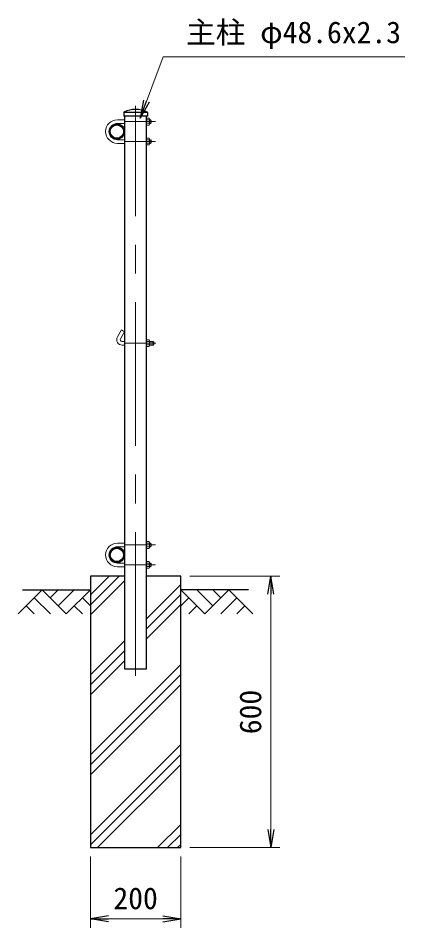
# Model space of a CAD drawing. Units: millimetres, scale not verified. Extents: x -4200 to 4200, y -2970 to 2970.
# Drawn here: x -303 to 552, y -1317 to 694 of the extents above; entities that cross this region are included whole.
import ezdxf
from ezdxf.enums import TextEntityAlignment as Align

# ---------------------------------------------------------------- set-up
doc = ezdxf.new("R2010")
doc.units = ezdxf.units.MM
doc.header["$LTSCALE"] = 10
doc.linetypes.add('USER1', pattern=[50.8, 31.75, -6.35, 6.35, -6.35])
for name, color, linetype, lineweight in [('0-0_D-STR1', 1, 'Continuous', 25), ('0-1_D-DCR-HCH', 7, 'Continuous', 13), ('0-2_D-STR3', 3, 'Continuous', 13), ('0-4_D-BMK', 2, 'USER1', 13), ('0-5_D-STR-DIM', 7, 'Continuous', 13), ('0-8_D-STR4', 7, 'Continuous', 25), ('0-9_D-BGD', 7, 'Continuous', 25), ('0-A_D-STR-TXT', 7, 'Continuous', 13)]:
    doc.layers.add(name, color=color, linetype=linetype, lineweight=lineweight)
doc.layers.add('0-6_0', color=7, linetype='Continuous')
doc.styles.add('ＭＳ ゴシック', font='')
doc.styles.get('ＭＳ ゴシック').set_extended_font_data('MS Gothic')

# ---------------------------------------------------------------- blocks, each defined once
blk = doc.blocks.new('_Open')
at = {"layer": '0-6_0'}
blk.add_line((-10, 1.667), (0, 0), dxfattribs=at)
blk.add_lwpolyline([(-10, -1.667), (0, 0), (-10, 0)], dxfattribs=at)

msp = doc.modelspace()

# ---------------------------------------------------------------- linework, layer by layer
at = {"layer": '0-0_D-STR1'}
for p, q in [((-69.25, 485.56), (-69.25, 477.23)), ((-17.05, 485.23), (-69.25, 485.23)), ((-17.05, 485.56), (-17.05, 477.23)), ((-17.05, 477.23), (-69.25, 477.23))]:
    msp.add_line(p, q, dxfattribs=at)
msp.add_lwpolyline([(-67.45, 477.23), (-67.45, -744.77), (-18.85, -744.77), (-18.85, 477.23)], dxfattribs=at)
for centre, radius in [((-84.45, 443.23), 17), ((-84.45, 443.23), 14.7), ((-84.45, -492.77), 17), ((-84.45, -492.77), 14.7)]:
    msp.add_circle(centre, radius, dxfattribs=at)
for centre, radius, start, end in [((-68.25, 485.56), 1, 122.29827, 180), ((-43.15, 432.89), 59.34, 64.40505, 115.59495), ((-18.05, 485.56), 1, 0, 57.70173)]:
    msp.add_arc(centre, radius, start, end, dxfattribs=at)
at = {"layer": '0-1_D-DCR-HCH'}
for p, q in [((-143.15, -603.38), (-79.54, -539.77)), ((-143.15, -581.28), (-101.64, -539.77)), ((-143.15, -625.48), (-67.45, -549.78)), ((-18.85, -633.76), (56.85, -558.06)), ((-249.58, -569.77), (-302.79, -622.99)), ((-249.58, -569.77), (-196.36, -622.99)), ((-231.84, -587.51), (-214.1, -569.77)), ((-214.1, -605.25), (-178.63, -569.77)), ((-196.36, -622.99), (-143.15, -569.77)), ((-18.85, -655.86), (56.85, -580.16)), ((110.06, -622.99), (56.85, -569.77)), ((127.8, -605.25), (92.32, -569.77)), ((163.27, -569.77), (110.06, -622.99)), ((145.63, -587.6), (127.8, -569.77)), ((163.27, -569.77), (216.48, -622.99)), ((-267.31, -587.51), (-231.68, -622.99)), ((-160.89, -587.51), (-143.15, -605.17)), ((-18.85, -677.95), (56.85, -602.25)), ((74.59, -587.51), (56.85, -605.17)), ((181.01, -587.51), (145.37, -622.99)), ((-285.05, -605.25), (-267.23, -622.99)), ((-178.63, -605.25), (-160.81, -622.99)), ((92.32, -605.25), (74.5, -622.99)), ((198.75, -605.25), (180.93, -622.99)), ((-143.15, -758.06), (-67.45, -682.36)), ((-143.15, -780.16), (-67.45, -704.46)), ((-143.15, -802.25), (-67.45, -726.55)), ((-143.15, -934.84), (56.85, -734.84)), ((-143.15, -956.93), (56.85, -756.93)), ((-143.15, -979.03), (56.85, -779.03)), ((-143.15, -1111.61), (56.85, -911.61)), ((-143.15, -1133.71), (56.85, -933.71)), ((-127.12, -1139.77), (56.85, -955.81)), ((5.47, -1139.77), (56.85, -1088.39)), ((27.56, -1139.77), (56.85, -1110.49)), ((49.66, -1139.77), (56.85, -1132.59))]:
    msp.add_line(p, q, dxfattribs=at)
at = {"layer": '0-2_D-STR3'}
for p, q in [((-83.45, 469.23), (-67.45, 469.23)), ((-18.85, 472.73), (-13.05, 472.73)), ((-18.85, 472.73), (-18.85, 457.73)), ((-13.05, 468.98), (-18.85, 468.98)), ((-12.35, 471.15), (-12.35, 459.58)), ((-12.35, 469.23), (-9.65, 469.23)), ((-12.35, 468.53), (-8.95, 468.53)), ((-8.45, 468.03), (-8.45, 462.43)), ((-83.45, 461.23), (-67.45, 461.23)), ((-13.05, 461.48), (-18.85, 461.48)), ((-18.85, 457.73), (-13.05, 457.73)), ((-12.35, 461.93), (-8.95, 461.93)), ((-12.35, 461.23), (-9.65, 461.23)), ((-9.65, 461.23), (-8.45, 462.43)), ((-83.45, 425.23), (-67.45, 425.23)), ((-13.05, 424.98), (-18.85, 424.98)), ((-12.35, 415.31), (-12.35, 426.87)), ((-12.35, 425.23), (-10.02, 425.23)), ((-12.35, 424.53), (-9.32, 424.53)), ((-8.45, 424.03), (-9.65, 425.23)), ((-9.65, 425.23), (-9.65, 417.23)), ((-8.45, 424.03), (-8.45, 418.43)), ((-83.45, 417.23), (-67.45, 417.23)), ((-13.05, 417.48), (-18.85, 417.48)), ((-18.85, 413.73), (-13.05, 413.73)), ((-12.35, 417.93), (-9.32, 417.93)), ((-12.35, 417.23), (-10.02, 417.23)), ((-9.65, 417.23), (-8.45, 418.43)), ((-74.38, 4.82), (-83.38, -10.77)), ((-67.45, 0.82), (-76.45, -14.77)), ((-67.45, 0.82), (-74.38, 4.82)), ((-18.85, -17.27), (-18.85, -32.27)), ((-18.85, -17.27), (-13.05, -17.27)), ((-12.35, -18.85), (-12.35, -30.42)), ((-72.99, -20.77), (-67.45, -20.77)), ((-72.99, -28.77), (-67.45, -28.77)), ((-13.05, -21.02), (-18.85, -21.02)), ((-13.05, -28.52), (-18.85, -28.52)), ((-18.85, -32.27), (-13.05, -32.27)), ((-12.35, -20.77), (-4.19, -20.77)), ((-12.35, -21.47), (-3.49, -21.47)), ((-12.35, -28.07), (-3.49, -28.07)), ((-12.35, -28.77), (-4.19, -28.77)), ((-4.19, -20.77), (-4.19, -28.77)), ((-2.99, -21.97), (-4.19, -20.77)), ((-4.19, -28.77), (-2.99, -27.57)), ((-2.99, -21.97), (-2.99, -27.57)), ((-83.45, -466.77), (-67.45, -466.77)), ((-83.45, -474.77), (-67.45, -474.77)), ((-18.85, -463.27), (-18.85, -478.27)), ((-18.85, -463.27), (-13.05, -463.27)), ((-13.05, -467.02), (-18.85, -467.02)), ((-13.05, -474.52), (-18.85, -474.52)), ((-18.85, -478.27), (-13.05, -478.27)), ((-12.35, -464.85), (-12.35, -476.42)), ((-12.35, -466.77), (-9.65, -466.77)), ((-12.35, -467.47), (-8.95, -467.47)), ((-12.35, -474.07), (-8.95, -474.07)), ((-12.35, -474.77), (-9.65, -474.77)), ((-9.65, -474.77), (-8.45, -473.57)), ((-8.45, -467.97), (-8.45, -473.57)), ((-83.45, -510.77), (-67.45, -510.77)), ((-83.45, -518.77), (-67.45, -518.77)), ((-13.05, -511.02), (-18.85, -511.02)), ((-13.05, -518.52), (-18.85, -518.52)), ((-18.85, -522.27), (-13.05, -522.27)), ((-12.35, -520.69), (-12.35, -509.13)), ((-12.35, -510.77), (-10.02, -510.77)), ((-12.35, -511.47), (-9.32, -511.47)), ((-12.35, -518.07), (-9.32, -518.07)), ((-12.35, -518.77), (-10.02, -518.77)), ((-8.45, -511.97), (-9.65, -510.77)), ((-9.65, -510.77), (-9.65, -518.77)), ((-9.65, -518.77), (-8.45, -517.57)), ((-8.45, -511.97), (-8.45, -517.57))]:
    msp.add_line(p, q, dxfattribs=at)
for points in [[(-8.45, 468.03), (-9.65, 469.23), (-9.65, 461.23)], [(-18.85, 413.73), (-18.85, 428.73), (-13.05, 428.73)], [(-8.45, -467.97), (-9.65, -466.77), (-9.65, -474.77)], [(-18.85, -522.27), (-18.85, -507.27), (-13.05, -507.27)]]:
    msp.add_lwpolyline(points, dxfattribs=at)
for centre, radius, start, end in [((-83.45, 443.23), 26, 90, 270), ((-22.75, 465.23), 10.39, 338.85295, 21.14705), ((-15.15, 470.85), 2.81, 318.21899, 41.78101), ((-83.45, 443.23), 18, 90, 270), ((-15.21, 459.6), 2.86, 319.0514, 40.9486), ((-22.75, 421.23), 10.39, 338.85295, 21.14705), ((-15.21, 426.85), 2.86, 319.0514, 40.9486), ((-15.15, 415.6), 2.81, 318.21899, 41.78101), ((-72.99, -16.77), 12, 150, 270), ((-72.99, -16.77), 4, 150, 270), ((-15.15, -19.15), 2.81, 318.21899, 41.78101), ((-22.75, -24.77), 10.39, 338.85295, 21.14705), ((-15.21, -30.4), 2.86, 319.0514, 40.9486), ((-83.45, -492.77), 26, 90, 270), ((-83.45, -492.77), 18, 90, 270), ((-22.75, -470.77), 10.39, 338.85295, 21.14705), ((-15.15, -465.15), 2.81, 318.21899, 41.78101), ((-15.21, -476.4), 2.86, 319.0514, 40.9486), ((-22.75, -514.77), 10.39, 338.85295, 21.14705), ((-15.21, -509.15), 2.86, 319.0514, 40.9486), ((-15.15, -520.4), 2.81, 318.21899, 41.78101)]:
    msp.add_arc(centre, radius, start, end, dxfattribs=at)
at = {"layer": '0-4_D-BMK'}
for p, q in [((-43.15, -759.77), (-43.15, 500.23)), ((-67.45, 465.23), (1.14, 465.23)), ((-67.45, 421.23), (1.14, 421.23)), ((-67.45, -24.77), (1.9, -24.77)), ((-67.45, -470.77), (1.14, -470.77)), ((-67.45, -514.77), (1.14, -514.77))]:
    msp.add_line(p, q, dxfattribs=at)
at = {"layer": '0-5_D-STR-DIM'}
for p, q in [((76.85, -539.77), (275.86, -539.77)), ((255.86, -1099.77), (255.86, -579.77)), ((76.85, -1139.77), (275.86, -1139.77)), ((-143.15, -1159.77), (-143.15, -1317.09)), ((56.85, -1159.77), (56.85, -1317.09)), ((-103.15, -1297.09), (16.85, -1297.09))]:
    msp.add_line(p, q, dxfattribs=at)
at = {"layer": '0-8_D-STR4'}
msp.add_line((56.85, -539.77), (-18.85, -539.77), dxfattribs=at)
msp.add_lwpolyline([(-67.45, -539.77), (-143.15, -539.77), (-143.15, -1139.77), (56.85, -1139.77), (56.85, -539.77)], dxfattribs=at)
at = {"layer": '0-9_D-BGD'}
for p, q in [((-293.15, -569.77), (-143.15, -569.77)), ((206.85, -569.77), (56.85, -569.77))]:
    msp.add_line(p, q, dxfattribs=at)
at = {"layer": '0-A_D-STR-TXT'}
msp.add_lwpolyline([(552.24, 608.23), (17.56, 608.23), (-32.47, 474.67)], dxfattribs=at)

# ---------------------------------------------------------------- block references
at = {"layer": '0-5_D-STR-DIM', "xscale": 4, "yscale": 4}
for p, rotation in [((255.86, -539.77), 90), ((255.86, -1139.77), 270), ((-143.15, -1297.09), 180)]:
    msp.add_blockref('_Open', p, dxfattribs=dict(at, rotation=rotation))
msp.add_blockref('_Open', (56.85, -1297.09), dxfattribs=at)
at = {"layer": '0-A_D-STR-TXT', "xscale": 4, "yscale": 4, "rotation": 249.46512}
msp.add_blockref('_Open', (-33.17, 472.8), dxfattribs=at)

# ---------------------------------------------------------------- texts
at = {"layer": '0-5_D-STR-DIM', "style": 'ＭＳ ゴシック'}
msp.add_text('600', height=48.09, rotation=90, dxfattribs=at).set_placement((249.11, -889.02), align=Align.BOTTOM_LEFT)
msp.add_text('200', height=48.09, dxfattribs=at).set_placement((-92.15, -1290.34), align=Align.BOTTOM_LEFT)
at = {"layer": '0-A_D-STR-TXT', "style": 'ＭＳ ゴシック'}
msp.add_text('主柱 φ48.6x2.3', height=48.09, dxfattribs=at).set_placement((68.49, 624.24), align=Align.BOTTOM_LEFT)

doc.saveas('drawing.dxf')
